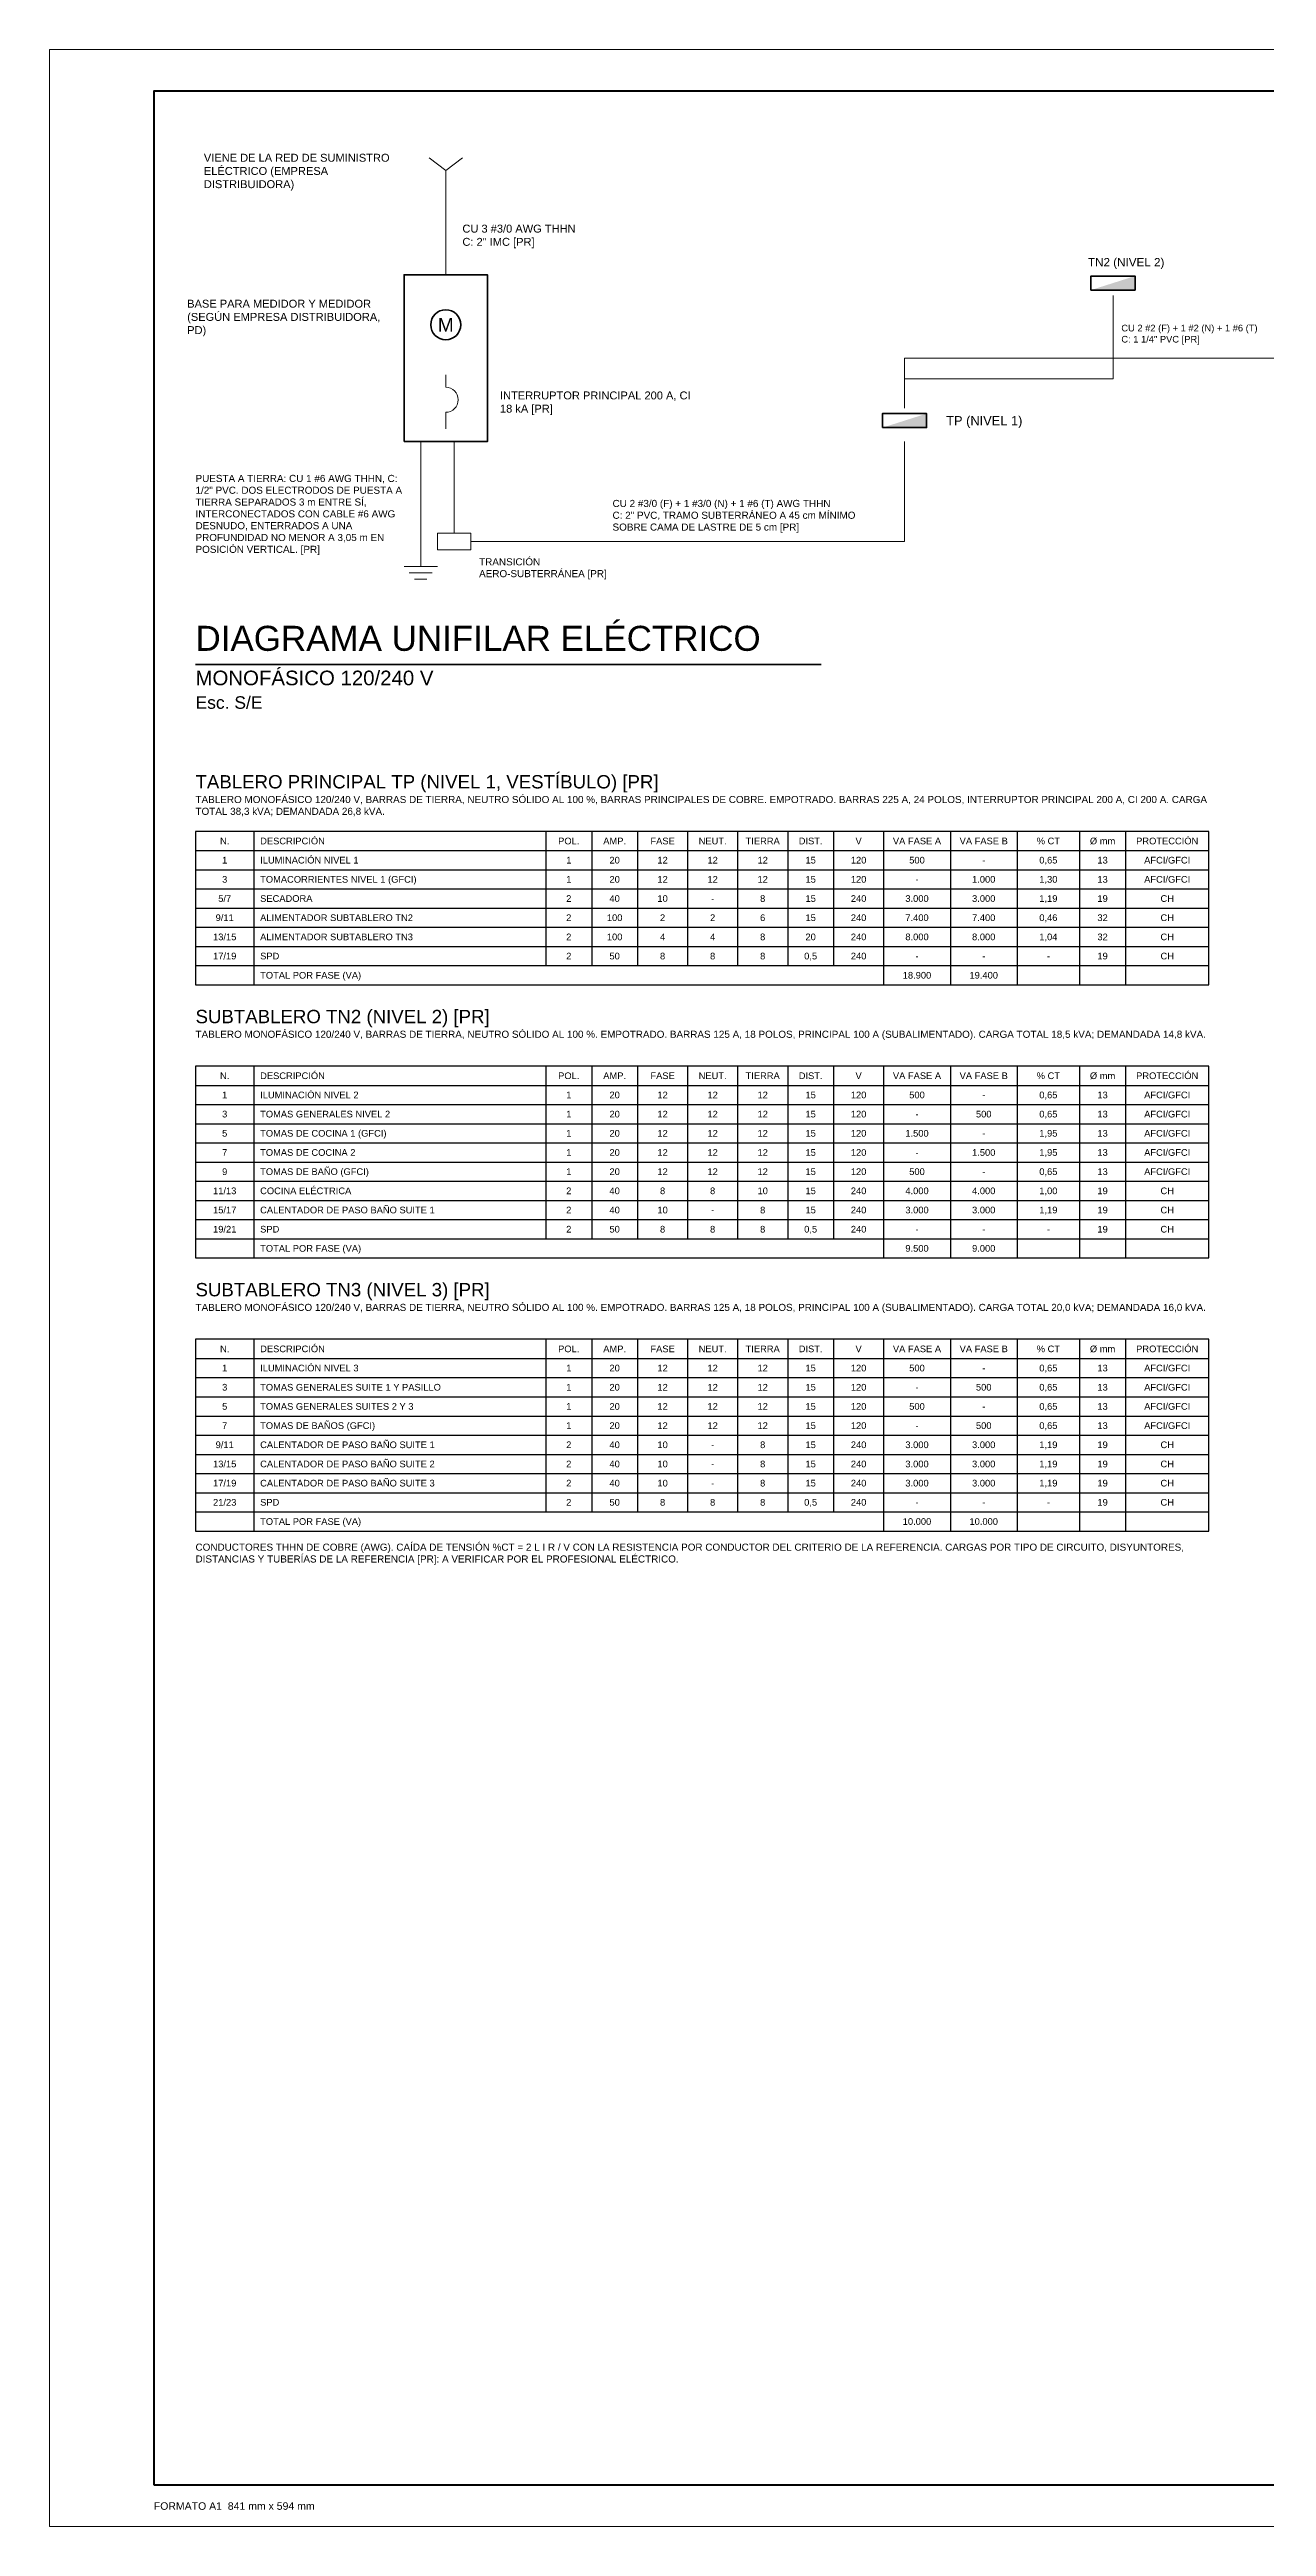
# Paper-space layout 'E04-TABLEROS' of a CAD drawing. Header units: metres, sheet in millimetres. Extents: x 0 to 841, y 0 to 594.
# Drawn here: x 0 to 292, y 0 to 594 of the extents above; entities that cross this region are included whole.
import ezdxf
from ezdxf.enums import TextEntityAlignment as Align

# ---------------------------------------------------------------- set-up
doc = ezdxf.new("R2010")
doc.units = ezdxf.units.M
for name, color, linetype, lineweight in [('A-MARCO', 7, 'Continuous', 70), ('A-TABLAS', 7, 'Continuous', 25), ('A-TEXTO', 7, 'Continuous', 18), ('A-TITULOS', 7, 'Continuous', 35), ('E-CIRC', 7, 'Continuous', 13), ('E-TABLERO', 7, 'Continuous', 35)]:
    doc.layers.add(name, color=color, linetype=linetype, lineweight=lineweight)
doc.layers.add('A-VIEWPORT', color=8, linetype='Continuous', lineweight=13, plot=False)
doc.styles.add('ARIAL', font='arial.ttf')

psp = doc.layouts.new('E04-TABLEROS')

# ---------------------------------------------------------------- hatches: boundary and pattern name
at = {"layer": 'E-TABLERO'}
for points in [[(249.72, 536.32), (260.28, 536.32), (260.28, 539.68)], [(199.72, 503.32), (210.28, 503.32), (210.28, 506.68)]]:
    psp.add_hatch(color=7, dxfattribs=at).paths.add_polyline_path(points)

# ---------------------------------------------------------------- linework, layer by layer
at = {"layer": 'A-MARCO'}
psp.add_lwpolyline([(25, 10), (831, 10), (831, 584), (25, 584)], close=True, dxfattribs=at)
at = {"layer": 'A-TABLAS'}
for p, q in [((49, 406.5), (49, 401.9)), ((119, 406.5), (119, 401.9)), ((130, 406.5), (130, 401.9)), ((141, 406.5), (141, 401.9)), ((153, 406.5), (153, 401.9)), ((165, 406.5), (165, 401.9)), ((177, 406.5), (177, 401.9)), ((188, 406.5), (188, 401.9)), ((200, 406.5), (200, 401.9)), ((216, 406.5), (216, 401.9)), ((232, 406.5), (232, 401.9)), ((247, 406.5), (247, 401.9)), ((258, 406.5), (258, 401.9)), ((35, 401.9), (278, 401.9)), ((49, 401.9), (49, 397.3)), ((119, 401.9), (119, 397.3)), ((130, 401.9), (130, 397.3)), ((141, 401.9), (141, 397.3)), ((153, 401.9), (153, 397.3)), ((165, 401.9), (165, 397.3)), ((177, 401.9), (177, 397.3)), ((188, 401.9), (188, 397.3)), ((200, 401.9), (200, 397.3)), ((216, 401.9), (216, 397.3)), ((232, 401.9), (232, 397.3)), ((247, 401.9), (247, 397.3)), ((258, 401.9), (258, 397.3)), ((35, 397.3), (278, 397.3)), ((35, 392.7), (278, 392.7)), ((49, 397.3), (49, 392.7)), ((49, 392.7), (49, 388.1)), ((119, 397.3), (119, 392.7)), ((119, 392.7), (119, 388.1)), ((130, 397.3), (130, 392.7)), ((130, 392.7), (130, 388.1)), ((141, 397.3), (141, 392.7)), ((141, 392.7), (141, 388.1)), ((153, 397.3), (153, 392.7)), ((153, 392.7), (153, 388.1)), ((165, 397.3), (165, 392.7)), ((165, 392.7), (165, 388.1)), ((177, 397.3), (177, 392.7)), ((177, 392.7), (177, 388.1)), ((188, 397.3), (188, 392.7)), ((188, 392.7), (188, 388.1)), ((200, 397.3), (200, 392.7)), ((200, 392.7), (200, 388.1)), ((216, 397.3), (216, 392.7)), ((216, 392.7), (216, 388.1)), ((232, 397.3), (232, 392.7)), ((232, 392.7), (232, 388.1)), ((247, 397.3), (247, 392.7)), ((247, 392.7), (247, 388.1)), ((258, 397.3), (258, 392.7)), ((258, 392.7), (258, 388.1)), ((35, 388.1), (278, 388.1)), ((49, 388.1), (49, 383.5)), ((119, 388.1), (119, 383.5)), ((130, 388.1), (130, 383.5)), ((141, 388.1), (141, 383.5)), ((153, 388.1), (153, 383.5)), ((165, 388.1), (165, 383.5)), ((177, 388.1), (177, 383.5)), ((188, 388.1), (188, 383.5)), ((200, 388.1), (200, 383.5)), ((216, 388.1), (216, 383.5)), ((232, 388.1), (232, 383.5)), ((247, 388.1), (247, 383.5)), ((258, 388.1), (258, 383.5)), ((35, 383.5), (278, 383.5)), ((49, 383.5), (49, 378.9)), ((119, 383.5), (119, 378.9)), ((130, 383.5), (130, 378.9)), ((141, 383.5), (141, 378.9)), ((153, 383.5), (153, 378.9)), ((165, 383.5), (165, 378.9)), ((177, 383.5), (177, 378.9)), ((188, 383.5), (188, 378.9)), ((200, 383.5), (200, 378.9)), ((216, 383.5), (216, 378.9)), ((232, 383.5), (232, 378.9)), ((247, 383.5), (247, 378.9)), ((258, 383.5), (258, 378.9)), ((35, 378.9), (278, 378.9)), ((35, 374.3), (278, 374.3)), ((49, 378.9), (49, 374.3)), ((49, 374.3), (49, 369.7)), ((119, 378.9), (119, 374.3)), ((130, 378.9), (130, 374.3)), ((141, 378.9), (141, 374.3)), ((153, 378.9), (153, 374.3)), ((165, 378.9), (165, 374.3)), ((177, 378.9), (177, 374.3)), ((188, 378.9), (188, 374.3)), ((200, 378.9), (200, 374.3)), ((200, 374.3), (200, 369.7)), ((216, 378.9), (216, 374.3)), ((216, 374.3), (216, 369.7)), ((232, 378.9), (232, 374.3)), ((232, 374.3), (232, 369.7)), ((247, 378.9), (247, 374.3)), ((247, 374.3), (247, 369.7)), ((258, 378.9), (258, 374.3)), ((258, 374.3), (258, 369.7)), ((35, 345.6), (278, 345.6)), ((49, 350.2), (49, 345.6)), ((49, 345.6), (49, 341)), ((119, 350.2), (119, 345.6)), ((119, 345.6), (119, 341)), ((130, 350.2), (130, 345.6)), ((130, 345.6), (130, 341)), ((141, 350.2), (141, 345.6)), ((141, 345.6), (141, 341)), ((153, 350.2), (153, 345.6)), ((153, 345.6), (153, 341)), ((165, 350.2), (165, 345.6)), ((165, 345.6), (165, 341)), ((177, 350.2), (177, 345.6)), ((177, 345.6), (177, 341)), ((188, 350.2), (188, 345.6)), ((188, 345.6), (188, 341)), ((200, 350.2), (200, 345.6)), ((200, 345.6), (200, 341)), ((216, 350.2), (216, 345.6)), ((216, 345.6), (216, 341)), ((232, 350.2), (232, 345.6)), ((232, 345.6), (232, 341)), ((247, 350.2), (247, 345.6)), ((247, 345.6), (247, 341)), ((258, 350.2), (258, 345.6)), ((258, 345.6), (258, 341)), ((35, 341), (278, 341)), ((49, 341), (49, 336.4)), ((119, 341), (119, 336.4)), ((130, 341), (130, 336.4)), ((141, 341), (141, 336.4)), ((153, 341), (153, 336.4)), ((165, 341), (165, 336.4)), ((177, 341), (177, 336.4)), ((188, 341), (188, 336.4)), ((200, 341), (200, 336.4)), ((216, 341), (216, 336.4)), ((232, 341), (232, 336.4)), ((247, 341), (247, 336.4)), ((258, 341), (258, 336.4)), ((35, 336.4), (278, 336.4)), ((49, 336.4), (49, 331.8)), ((119, 336.4), (119, 331.8)), ((130, 336.4), (130, 331.8)), ((141, 336.4), (141, 331.8)), ((153, 336.4), (153, 331.8)), ((165, 336.4), (165, 331.8)), ((177, 336.4), (177, 331.8)), ((188, 336.4), (188, 331.8)), ((200, 336.4), (200, 331.8)), ((216, 336.4), (216, 331.8)), ((232, 336.4), (232, 331.8)), ((247, 336.4), (247, 331.8)), ((258, 336.4), (258, 331.8)), ((35, 331.8), (278, 331.8)), ((35, 327.2), (278, 327.2)), ((49, 331.8), (49, 327.2)), ((49, 327.2), (49, 322.6)), ((119, 331.8), (119, 327.2)), ((119, 327.2), (119, 322.6)), ((130, 331.8), (130, 327.2)), ((130, 327.2), (130, 322.6)), ((141, 331.8), (141, 327.2)), ((141, 327.2), (141, 322.6)), ((153, 331.8), (153, 327.2)), ((153, 327.2), (153, 322.6)), ((165, 331.8), (165, 327.2)), ((165, 327.2), (165, 322.6)), ((177, 331.8), (177, 327.2)), ((177, 327.2), (177, 322.6)), ((188, 331.8), (188, 327.2)), ((188, 327.2), (188, 322.6)), ((200, 331.8), (200, 327.2)), ((200, 327.2), (200, 322.6)), ((216, 331.8), (216, 327.2)), ((216, 327.2), (216, 322.6)), ((232, 331.8), (232, 327.2)), ((232, 327.2), (232, 322.6)), ((247, 331.8), (247, 327.2)), ((247, 327.2), (247, 322.6)), ((258, 331.8), (258, 327.2)), ((258, 327.2), (258, 322.6)), ((35, 322.6), (278, 322.6)), ((49, 322.6), (49, 318)), ((119, 322.6), (119, 318)), ((130, 322.6), (130, 318)), ((141, 322.6), (141, 318)), ((153, 322.6), (153, 318)), ((165, 322.6), (165, 318)), ((177, 322.6), (177, 318)), ((188, 322.6), (188, 318)), ((200, 322.6), (200, 318)), ((216, 322.6), (216, 318)), ((232, 322.6), (232, 318)), ((247, 322.6), (247, 318)), ((258, 322.6), (258, 318)), ((35, 318), (278, 318)), ((49, 318), (49, 313.4)), ((119, 318), (119, 313.4)), ((130, 318), (130, 313.4)), ((141, 318), (141, 313.4)), ((153, 318), (153, 313.4)), ((165, 318), (165, 313.4)), ((177, 318), (177, 313.4)), ((188, 318), (188, 313.4)), ((200, 318), (200, 313.4)), ((216, 318), (216, 313.4)), ((232, 318), (232, 313.4)), ((247, 318), (247, 313.4)), ((258, 318), (258, 313.4)), ((35, 313.4), (278, 313.4)), ((49, 313.4), (49, 308.8)), ((119, 313.4), (119, 308.8)), ((130, 313.4), (130, 308.8)), ((141, 313.4), (141, 308.8)), ((153, 313.4), (153, 308.8)), ((165, 313.4), (165, 308.8)), ((177, 313.4), (177, 308.8)), ((188, 313.4), (188, 308.8)), ((200, 313.4), (200, 308.8)), ((216, 313.4), (216, 308.8)), ((232, 313.4), (232, 308.8)), ((247, 313.4), (247, 308.8)), ((258, 313.4), (258, 308.8)), ((35, 308.8), (278, 308.8)), ((49, 308.8), (49, 304.2)), ((200, 308.8), (200, 304.2)), ((216, 308.8), (216, 304.2)), ((232, 308.8), (232, 304.2)), ((247, 308.8), (247, 304.2)), ((258, 308.8), (258, 304.2)), ((35, 280.1), (278, 280.1)), ((49, 284.7), (49, 280.1)), ((49, 280.1), (49, 275.5)), ((119, 284.7), (119, 280.1)), ((119, 280.1), (119, 275.5)), ((130, 284.7), (130, 280.1)), ((130, 280.1), (130, 275.5)), ((141, 284.7), (141, 280.1)), ((141, 280.1), (141, 275.5)), ((153, 284.7), (153, 280.1)), ((153, 280.1), (153, 275.5)), ((165, 284.7), (165, 280.1)), ((165, 280.1), (165, 275.5)), ((177, 284.7), (177, 280.1)), ((177, 280.1), (177, 275.5)), ((188, 284.7), (188, 280.1)), ((188, 280.1), (188, 275.5)), ((200, 284.7), (200, 280.1)), ((200, 280.1), (200, 275.5)), ((216, 284.7), (216, 280.1)), ((216, 280.1), (216, 275.5)), ((232, 284.7), (232, 280.1)), ((232, 280.1), (232, 275.5)), ((247, 284.7), (247, 280.1)), ((247, 280.1), (247, 275.5)), ((258, 284.7), (258, 280.1)), ((258, 280.1), (258, 275.5)), ((35, 275.5), (278, 275.5)), ((49, 275.5), (49, 270.9)), ((119, 275.5), (119, 270.9)), ((130, 275.5), (130, 270.9)), ((141, 275.5), (141, 270.9)), ((153, 275.5), (153, 270.9)), ((165, 275.5), (165, 270.9)), ((177, 275.5), (177, 270.9)), ((188, 275.5), (188, 270.9)), ((200, 275.5), (200, 270.9)), ((216, 275.5), (216, 270.9)), ((232, 275.5), (232, 270.9)), ((247, 275.5), (247, 270.9)), ((258, 275.5), (258, 270.9)), ((35, 270.9), (278, 270.9)), ((49, 270.9), (49, 266.3)), ((119, 270.9), (119, 266.3)), ((130, 270.9), (130, 266.3)), ((141, 270.9), (141, 266.3)), ((153, 270.9), (153, 266.3)), ((165, 270.9), (165, 266.3)), ((177, 270.9), (177, 266.3)), ((188, 270.9), (188, 266.3)), ((200, 270.9), (200, 266.3)), ((216, 270.9), (216, 266.3)), ((232, 270.9), (232, 266.3)), ((247, 270.9), (247, 266.3)), ((258, 270.9), (258, 266.3)), ((35, 266.3), (278, 266.3)), ((35, 261.7), (278, 261.7)), ((49, 266.3), (49, 261.7)), ((49, 261.7), (49, 257.1)), ((119, 266.3), (119, 261.7)), ((119, 261.7), (119, 257.1)), ((130, 266.3), (130, 261.7)), ((130, 261.7), (130, 257.1)), ((141, 266.3), (141, 261.7)), ((141, 261.7), (141, 257.1)), ((153, 266.3), (153, 261.7)), ((153, 261.7), (153, 257.1)), ((165, 266.3), (165, 261.7)), ((165, 261.7), (165, 257.1)), ((177, 266.3), (177, 261.7)), ((177, 261.7), (177, 257.1)), ((188, 266.3), (188, 261.7)), ((188, 261.7), (188, 257.1)), ((200, 266.3), (200, 261.7)), ((200, 261.7), (200, 257.1)), ((216, 266.3), (216, 261.7)), ((216, 261.7), (216, 257.1)), ((232, 266.3), (232, 261.7)), ((232, 261.7), (232, 257.1)), ((247, 266.3), (247, 261.7)), ((247, 261.7), (247, 257.1)), ((258, 266.3), (258, 261.7)), ((258, 261.7), (258, 257.1)), ((35, 257.1), (278, 257.1)), ((49, 257.1), (49, 252.5)), ((119, 257.1), (119, 252.5)), ((130, 257.1), (130, 252.5)), ((141, 257.1), (141, 252.5)), ((153, 257.1), (153, 252.5)), ((165, 257.1), (165, 252.5)), ((177, 257.1), (177, 252.5)), ((188, 257.1), (188, 252.5)), ((200, 257.1), (200, 252.5)), ((216, 257.1), (216, 252.5)), ((232, 257.1), (232, 252.5)), ((247, 257.1), (247, 252.5)), ((258, 257.1), (258, 252.5)), ((35, 252.5), (278, 252.5)), ((49, 252.5), (49, 247.9)), ((119, 252.5), (119, 247.9)), ((130, 252.5), (130, 247.9)), ((141, 252.5), (141, 247.9)), ((153, 252.5), (153, 247.9)), ((165, 252.5), (165, 247.9)), ((177, 252.5), (177, 247.9)), ((188, 252.5), (188, 247.9)), ((200, 252.5), (200, 247.9)), ((216, 252.5), (216, 247.9)), ((232, 252.5), (232, 247.9)), ((247, 252.5), (247, 247.9)), ((258, 252.5), (258, 247.9)), ((35, 247.9), (278, 247.9)), ((49, 247.9), (49, 243.3)), ((119, 247.9), (119, 243.3)), ((130, 247.9), (130, 243.3)), ((141, 247.9), (141, 243.3)), ((153, 247.9), (153, 243.3)), ((165, 247.9), (165, 243.3)), ((177, 247.9), (177, 243.3)), ((188, 247.9), (188, 243.3)), ((200, 247.9), (200, 243.3)), ((216, 247.9), (216, 243.3)), ((232, 247.9), (232, 243.3)), ((247, 247.9), (247, 243.3)), ((258, 247.9), (258, 243.3)), ((35, 243.3), (278, 243.3)), ((49, 243.3), (49, 238.7)), ((200, 243.3), (200, 238.7)), ((216, 243.3), (216, 238.7)), ((232, 243.3), (232, 238.7)), ((247, 243.3), (247, 238.7)), ((258, 243.3), (258, 238.7))]:
    psp.add_line(p, q, dxfattribs=at)
for points in [[(35, 369.7), (278, 369.7), (278, 406.5), (35, 406.5)], [(35, 304.2), (278, 304.2), (278, 350.2), (35, 350.2)], [(35, 238.7), (278, 238.7), (278, 284.7), (35, 284.7)]]:
    psp.add_lwpolyline(points, close=True, dxfattribs=at)
at = {"layer": 'A-TITULOS'}
psp.add_line((35, 446.5), (185, 446.5), dxfattribs=at)
at = {"layer": 'A-VIEWPORT'}
psp.add_lwpolyline([(0, 0), (841, 0), (841, 594), (0, 594)], close=True, dxfattribs=at)
at = {"layer": 'E-CIRC'}
for p, q in [((91, 568), (95, 565)), ((99, 568), (95, 565)), ((95, 565), (95, 540)), ((255, 515), (255, 535)), ((205, 508), (205, 520)), ((205, 520), (300, 520)), ((95, 516), (95, 513)), ((205, 508), (205, 515)), ((205, 515), (255, 515)), ((95, 507), (95, 503)), ((89, 500), (89, 470)), ((97, 500), (97, 478)), ((205, 476), (205, 500)), ((101, 476), (205, 476)), ((85, 470), (93, 470)), ((86.25, 468.5), (91.75, 468.5)), ((87.5, 467), (90.5, 467))]:
    psp.add_line(p, q, dxfattribs=at)
psp.add_lwpolyline([(93, 474), (101, 474), (101, 478), (93, 478)], close=True, dxfattribs=at)
psp.add_arc((95, 510), 3, 270, 90, dxfattribs=at)
at = {"layer": 'E-TABLERO'}
for points in [[(85, 500), (105, 500), (105, 540), (85, 540)], [(249.72, 536.32), (260.28, 536.32), (260.28, 539.68), (249.72, 539.68)], [(199.72, 503.32), (210.28, 503.32), (210.28, 506.68), (199.72, 506.68)]]:
    psp.add_lwpolyline(points, close=True, dxfattribs=at)
psp.add_circle((95, 528), 3.6, dxfattribs=at)

# ---------------------------------------------------------------- texts
at = {"layer": 'A-TEXTO', "style": 'ARIAL'}
for s, height, p in [('TN2 (NIVEL 2)', 2, (249, 543)), ('TP (NIVEL 1)', 2.2, (215, 505)), ('DESCRIPCIÓN', 1.6, (50.5, 404.2)), ('ILUMINACIÓN NIVEL 1', 1.6, (50.5, 399.6)), ('TOMACORRIENTES NIVEL 1 (GFCI)', 1.6, (50.5, 395)), ('ALIMENTADOR SUBTABLERO TN2', 1.6, (50.5, 385.8)), ('SECADORA', 1.6, (50.5, 390.4)), ('ALIMENTADOR SUBTABLERO TN3', 1.6, (50.5, 381.2)), ('SPD', 1.6, (50.5, 376.6)), ('TOTAL POR FASE (VA)', 1.6, (50.5, 372)), ('DESCRIPCIÓN', 1.6, (50.5, 347.9)), ('TOMAS GENERALES NIVEL 2', 1.6, (50.5, 338.7)), ('ILUMINACIÓN NIVEL 2', 1.6, (50.5, 343.3)), ('TOMAS DE COCINA 1 (GFCI)', 1.6, (50.5, 334.1)), ('TOMAS DE COCINA 2', 1.6, (50.5, 329.5)), ('TOMAS DE BAÑO (GFCI)', 1.6, (50.5, 324.9)), ('COCINA ELÉCTRICA', 1.6, (50.5, 320.3)), ('CALENTADOR DE PASO BAÑO SUITE 1', 1.6, (50.5, 315.7)), ('SPD', 1.6, (50.5, 311.1)), ('TOTAL POR FASE (VA)', 1.6, (50.5, 306.5)), ('DESCRIPCIÓN', 1.6, (50.5, 282.4)), ('TOMAS GENERALES SUITE 1 Y PASILLO', 1.6, (50.5, 273.2)), ('ILUMINACIÓN NIVEL 3', 1.6, (50.5, 277.8)), ('TOMAS GENERALES SUITES 2 Y 3', 1.6, (50.5, 268.6)), ('TOMAS DE BAÑOS (GFCI)', 1.6, (50.5, 264)), ('CALENTADOR DE PASO BAÑO SUITE 1', 1.6, (50.5, 259.4)), ('CALENTADOR DE PASO BAÑO SUITE 2', 1.6, (50.5, 254.8)), ('CALENTADOR DE PASO BAÑO SUITE 3', 1.6, (50.5, 250.2)), ('SPD', 1.6, (50.5, 245.6)), ('TOTAL POR FASE (VA)', 1.6, (50.5, 241))]:
    psp.add_text(s, height=height, dxfattribs=at).set_placement(p, align=Align.MIDDLE_LEFT)
for s, height, p in [('MONOFÁSICO 120/240 V', 3.5, (35, 440.5)), ('Esc. S/E', 3, (35, 435))]:
    psp.add_text(s, height=height, dxfattribs=at).set_placement(p, align=Align.BOTTOM_LEFT)
for s, p in [('N.', (42, 404.2)), ('POL.', (124.5, 404.2)), ('AMP.', (135.5, 404.2)), ('FASE', (147, 404.2)), ('NEUT.', (159, 404.2)), ('TIERRA', (171, 404.2)), ('DIST.', (182.5, 404.2)), ('V', (194, 404.2)), ('VA FASE A', (208, 404.2)), ('VA FASE B', (224, 404.2)), ('% CT', (239.5, 404.2)), ('Ø mm', (252.5, 404.2)), ('PROTECCIÓN', (268, 404.2)), ('1', (42, 399.6)), ('1', (124.5, 399.6)), ('20', (135.5, 399.6)), ('12', (147, 399.6)), ('12', (159, 399.6)), ('12', (171, 399.6)), ('15', (182.5, 399.6)), ('120', (194, 399.6)), ('500', (208, 399.6)), ('-', (224, 399.6)), ('0,65', (239.5, 399.6)), ('13', (252.5, 399.6)), ('AFCI/GFCI', (268, 399.6)), ('3', (42, 395)), ('1', (124.5, 395)), ('20', (135.5, 395)), ('12', (147, 395)), ('12', (159, 395)), ('12', (171, 395)), ('15', (182.5, 395)), ('120', (194, 395)), ('-', (208, 395)), ('1.000', (224, 395)), ('1,30', (239.5, 395)), ('13', (252.5, 395)), ('AFCI/GFCI', (268, 395)), ('9/11', (42, 385.8)), ('5/7', (42, 390.4)), ('2', (124.5, 390.4)), ('2', (124.5, 385.8)), ('100', (135.5, 385.8)), ('40', (135.5, 390.4)), ('10', (147, 390.4)), ('2', (147, 385.8)), ('2', (159, 385.8)), ('-', (159, 390.4)), ('8', (171, 390.4)), ('6', (171, 385.8)), ('15', (182.5, 390.4)), ('15', (182.5, 385.8)), ('240', (194, 390.4)), ('240', (194, 385.8)), ('3.000', (208, 390.4)), ('7.400', (208, 385.8)), ('3.000', (224, 390.4)), ('7.400', (224, 385.8)), ('0,46', (239.5, 385.8)), ('1,19', (239.5, 390.4)), ('32', (252.5, 385.8)), ('19', (252.5, 390.4)), ('CH', (268, 390.4)), ('CH', (268, 385.8)), ('13/15', (42, 381.2)), ('2', (124.5, 381.2)), ('100', (135.5, 381.2)), ('4', (147, 381.2)), ('4', (159, 381.2)), ('8', (171, 381.2)), ('20', (182.5, 381.2)), ('240', (194, 381.2)), ('8.000', (208, 381.2)), ('8.000', (224, 381.2)), ('1,04', (239.5, 381.2)), ('32', (252.5, 381.2)), ('CH', (268, 381.2)), ('17/19', (42, 376.6)), ('2', (124.5, 376.6)), ('50', (135.5, 376.6)), ('8', (147, 376.6)), ('8', (159, 376.6)), ('8', (171, 376.6)), ('0,5', (182.5, 376.6)), ('240', (194, 376.6)), ('-', (208, 376.6)), ('-', (224, 376.6)), ('-', (239.5, 376.6)), ('19', (252.5, 376.6)), ('CH', (268, 376.6)), ('18.900', (208, 372)), ('19.400', (224, 372)), ('N.', (42, 347.9)), ('POL.', (124.5, 347.9)), ('AMP.', (135.5, 347.9)), ('FASE', (147, 347.9)), ('NEUT.', (159, 347.9)), ('TIERRA', (171, 347.9)), ('DIST.', (182.5, 347.9)), ('V', (194, 347.9)), ('VA FASE A', (208, 347.9)), ('VA FASE B', (224, 347.9)), ('% CT', (239.5, 347.9)), ('Ø mm', (252.5, 347.9)), ('PROTECCIÓN', (268, 347.9)), ('3', (42, 338.7)), ('1', (42, 343.3)), ('1', (124.5, 343.3)), ('1', (124.5, 338.7)), ('20', (135.5, 343.3)), ('20', (135.5, 338.7)), ('12', (147, 343.3)), ('12', (147, 338.7)), ('12', (159, 343.3)), ('12', (159, 338.7)), ('12', (171, 343.3)), ('12', (171, 338.7)), ('15', (182.5, 343.3)), ('15', (182.5, 338.7)), ('120', (194, 343.3)), ('120', (194, 338.7)), ('500', (208, 343.3)), ('-', (208, 338.7)), ('500', (224, 338.7)), ('-', (224, 343.3)), ('0,65', (239.5, 343.3)), ('0,65', (239.5, 338.7)), ('13', (252.5, 343.3)), ('13', (252.5, 338.7)), ('AFCI/GFCI', (268, 343.3)), ('AFCI/GFCI', (268, 338.7)), ('5', (42, 334.1)), ('1', (124.5, 334.1)), ('20', (135.5, 334.1)), ('12', (147, 334.1)), ('12', (159, 334.1)), ('12', (171, 334.1)), ('15', (182.5, 334.1)), ('120', (194, 334.1)), ('1.500', (208, 334.1)), ('-', (224, 334.1)), ('1,95', (239.5, 334.1)), ('13', (252.5, 334.1)), ('AFCI/GFCI', (268, 334.1)), ('7', (42, 329.5)), ('1', (124.5, 329.5)), ('20', (135.5, 329.5)), ('12', (147, 329.5)), ('12', (159, 329.5)), ('12', (171, 329.5)), ('15', (182.5, 329.5)), ('120', (194, 329.5)), ('-', (208, 329.5)), ('1.500', (224, 329.5)), ('1,95', (239.5, 329.5)), ('13', (252.5, 329.5)), ('AFCI/GFCI', (268, 329.5)), ('11/13', (42, 320.3)), ('9', (42, 324.9)), ('2', (124.5, 320.3)), ('1', (124.5, 324.9)), ('40', (135.5, 320.3)), ('20', (135.5, 324.9)), ('12', (147, 324.9)), ('8', (147, 320.3)), ('12', (159, 324.9)), ('8', (159, 320.3)), ('12', (171, 324.9)), ('10', (171, 320.3)), ('15', (182.5, 324.9)), ('15', (182.5, 320.3)), ('240', (194, 320.3)), ('120', (194, 324.9)), ('4.000', (208, 320.3)), ('500', (208, 324.9)), ('4.000', (224, 320.3)), ('-', (224, 324.9)), ('0,65', (239.5, 324.9)), ('1,00', (239.5, 320.3)), ('13', (252.5, 324.9)), ('19', (252.5, 320.3)), ('AFCI/GFCI', (268, 324.9)), ('CH', (268, 320.3)), ('15/17', (42, 315.7)), ('2', (124.5, 315.7)), ('40', (135.5, 315.7)), ('10', (147, 315.7)), ('-', (159, 315.7)), ('8', (171, 315.7)), ('15', (182.5, 315.7)), ('240', (194, 315.7)), ('3.000', (208, 315.7)), ('3.000', (224, 315.7)), ('1,19', (239.5, 315.7)), ('19', (252.5, 315.7)), ('CH', (268, 315.7)), ('19/21', (42, 311.1)), ('2', (124.5, 311.1)), ('50', (135.5, 311.1)), ('8', (147, 311.1)), ('8', (159, 311.1)), ('8', (171, 311.1)), ('0,5', (182.5, 311.1)), ('240', (194, 311.1)), ('-', (208, 311.1)), ('-', (224, 311.1)), ('-', (239.5, 311.1)), ('19', (252.5, 311.1)), ('CH', (268, 311.1)), ('9.500', (208, 306.5)), ('9.000', (224, 306.5)), ('N.', (42, 282.4)), ('POL.', (124.5, 282.4)), ('AMP.', (135.5, 282.4)), ('FASE', (147, 282.4)), ('NEUT.', (159, 282.4)), ('TIERRA', (171, 282.4)), ('DIST.', (182.5, 282.4)), ('V', (194, 282.4)), ('VA FASE A', (208, 282.4)), ('VA FASE B', (224, 282.4)), ('% CT', (239.5, 282.4)), ('Ø mm', (252.5, 282.4)), ('PROTECCIÓN', (268, 282.4)), ('3', (42, 273.2)), ('1', (42, 277.8)), ('1', (124.5, 277.8)), ('1', (124.5, 273.2)), ('20', (135.5, 277.8)), ('20', (135.5, 273.2)), ('12', (147, 277.8)), ('12', (147, 273.2)), ('12', (159, 277.8)), ('12', (159, 273.2)), ('12', (171, 277.8)), ('12', (171, 273.2)), ('15', (182.5, 277.8)), ('15', (182.5, 273.2)), ('120', (194, 277.8)), ('120', (194, 273.2)), ('500', (208, 277.8)), ('500', (224, 273.2)), ('-', (224, 277.8)), ('0,65', (239.5, 277.8)), ('0,65', (239.5, 273.2)), ('13', (252.5, 277.8)), ('13', (252.5, 273.2)), ('AFCI/GFCI', (268, 277.8)), ('AFCI/GFCI', (268, 273.2)), ('5', (42, 268.6)), ('1', (124.5, 268.6)), ('20', (135.5, 268.6)), ('12', (147, 268.6)), ('12', (159, 268.6)), ('12', (171, 268.6)), ('15', (182.5, 268.6)), ('120', (194, 268.6)), ('500', (208, 268.6)), ('-', (208, 273.2)), ('-', (224, 268.6)), ('0,65', (239.5, 268.6)), ('13', (252.5, 268.6)), ('AFCI/GFCI', (268, 268.6)), ('7', (42, 264)), ('1', (124.5, 264)), ('20', (135.5, 264)), ('12', (147, 264)), ('12', (159, 264)), ('12', (171, 264)), ('15', (182.5, 264)), ('120', (194, 264)), ('-', (208, 264)), ('500', (224, 264)), ('0,65', (239.5, 264)), ('13', (252.5, 264)), ('AFCI/GFCI', (268, 264)), ('13/15', (42, 254.8)), ('9/11', (42, 259.4)), ('2', (124.5, 259.4)), ('2', (124.5, 254.8)), ('40', (135.5, 259.4)), ('40', (135.5, 254.8)), ('10', (147, 259.4)), ('10', (147, 254.8)), ('-', (159, 259.4)), ('8', (171, 259.4)), ('8', (171, 254.8)), ('15', (182.5, 259.4)), ('15', (182.5, 254.8)), ('240', (194, 259.4)), ('240', (194, 254.8)), ('3.000', (208, 259.4)), ('3.000', (208, 254.8)), ('3.000', (224, 259.4)), ('3.000', (224, 254.8)), ('1,19', (239.5, 259.4)), ('1,19', (239.5, 254.8)), ('19', (252.5, 259.4)), ('19', (252.5, 254.8)), ('CH', (268, 259.4)), ('CH', (268, 254.8)), ('17/19', (42, 250.2)), ('2', (124.5, 250.2)), ('40', (135.5, 250.2)), ('10', (147, 250.2)), ('-', (159, 254.8)), ('-', (159, 250.2)), ('8', (171, 250.2)), ('15', (182.5, 250.2)), ('240', (194, 250.2)), ('3.000', (208, 250.2)), ('3.000', (224, 250.2)), ('1,19', (239.5, 250.2)), ('19', (252.5, 250.2)), ('CH', (268, 250.2)), ('21/23', (42, 245.6)), ('2', (124.5, 245.6)), ('50', (135.5, 245.6)), ('8', (147, 245.6)), ('8', (159, 245.6)), ('8', (171, 245.6)), ('0,5', (182.5, 245.6)), ('240', (194, 245.6)), ('-', (208, 245.6)), ('-', (224, 245.6)), ('-', (239.5, 245.6)), ('19', (252.5, 245.6)), ('CH', (268, 245.6)), ('10.000', (208, 241)), ('10.000', (224, 241))]:
    psp.add_text(s, height=1.6, dxfattribs=at).set_placement(p, align=Align.MIDDLE_CENTER)
psp.add_text('FORMATO A1  841 mm x 594 mm', height=1.8, dxfattribs=at).set_placement((25, 4))
at = {"layer": 'A-TEXTO', "attachment_point": 1, "style": 'ARIAL'}
for s, insert, char_height, width in [('VIENE DE LA RED DE SUMINISTRO ELÉCTRICO (EMPRESA DISTRIBUIDORA)', (37, 569), 1.9, 52), ('CU 3 #3/0 AWG THHN\\PC: 2" IMC [PR]', (99, 552), 1.9, 45), ('BASE PARA MEDIDOR Y MEDIDOR (SEGÚN EMPRESA DISTRIBUIDORA, PD)', (33, 534), 1.9, 50), ('CU 2 #2 (F) + 1 #2 (N) + 1 #6 (T)\\PC: 1 1/4" PVC [PR]', (257, 528), 1.6, 42), ('INTERRUPTOR PRINCIPAL 200 A, CI 18 kA [PR]', (108, 512), 1.9, 48), ('PUESTA A TIERRA: CU 1 #6 AWG THHN, C: 1/2" PVC. DOS ELECTRODOS DE PUESTA A TIERRA SEPARADOS 3 m ENTRE SÍ, INTERCONECTADOS CON CABLE #6 AWG DESNUDO, ENTERRADOS A UNA PROFUNDIDAD NO MENOR A 3,05 m EN POSICIÓN VERTICAL. [PR]', (35, 492), 1.7, 52), ('CU 2 #3/0 (F) + 1 #3/0 (N) + 1 #6 (T) AWG THHN\\PC: 2" PVC, TRAMO SUBTERRÁNEO A 45 cm MÍNIMO SOBRE CAMA DE LASTRE DE 5 cm [PR]', (135, 486), 1.7, 62), ('TRANSICIÓN AERO-SUBTERRÁNEA [PR]', (103, 472), 1.7, 40), ('TABLERO MONOFÁSICO 120/240 V, BARRAS DE TIERRA, NEUTRO SÓLIDO AL 100 %, BARRAS PRINCIPALES DE COBRE. EMPOTRADO. BARRAS 225 A, 24 POLOS, INTERRUPTOR PRINCIPAL 200 A, CI 200 A. CARGA TOTAL 38,3 kVA; DEMANDADA 26,8 kVA.', (35, 415), 1.7, 243), ('TABLERO MONOFÁSICO 120/240 V, BARRAS DE TIERRA, NEUTRO SÓLIDO AL 100 %. EMPOTRADO. BARRAS 125 A, 18 POLOS, PRINCIPAL 100 A (SUBALIMENTADO). CARGA TOTAL 18,5 kVA; DEMANDADA 14,8 kVA.', (35, 358.7), 1.7, 243), ('TABLERO MONOFÁSICO 120/240 V, BARRAS DE TIERRA, NEUTRO SÓLIDO AL 100 %. EMPOTRADO. BARRAS 125 A, 18 POLOS, PRINCIPAL 100 A (SUBALIMENTADO). CARGA TOTAL 20,0 kVA; DEMANDADA 16,0 kVA.', (35, 293.2), 1.7, 243), ('CONDUCTORES THHN DE COBRE (AWG). CAÍDA DE TENSIÓN %CT = 2 L I R / V CON LA RESISTENCIA POR CONDUCTOR DEL CRITERIO DE LA REFERENCIA. CARGAS POR TIPO DE CIRCUITO, DISYUNTORES, DISTANCIAS Y TUBERÍAS DE LA REFERENCIA [PR]: A VERIFICAR POR EL PROFESIONAL ELÉCTRICO.', (35, 235.7), 1.7, 245)]:
    psp.add_mtext(s, dxfattribs=dict(at, insert=insert, char_height=char_height, width=width))
at = {"layer": 'A-TITULOS', "style": 'ARIAL'}
psp.add_text('DIAGRAMA UNIFILAR ELÉCTRICO', height=6, dxfattribs=at).set_placement((35, 448), align=Align.BOTTOM_LEFT)
for s, p in [('TABLERO PRINCIPAL TP (NIVEL 1, VESTÍBULO) [PR]', (35, 420)), ('SUBTABLERO TN2 (NIVEL 2) [PR]', (35, 363.7)), ('SUBTABLERO TN3 (NIVEL 3) [PR]', (35, 298.2))]:
    psp.add_text(s, height=3.2, dxfattribs=at).set_placement(p, align=Align.TOP_LEFT)
at = {"layer": 'E-TABLERO', "style": 'ARIAL'}
psp.add_text('M', height=3.3, dxfattribs=at).set_placement((95, 528), align=Align.MIDDLE_CENTER)

doc.saveas('drawing.dxf')
